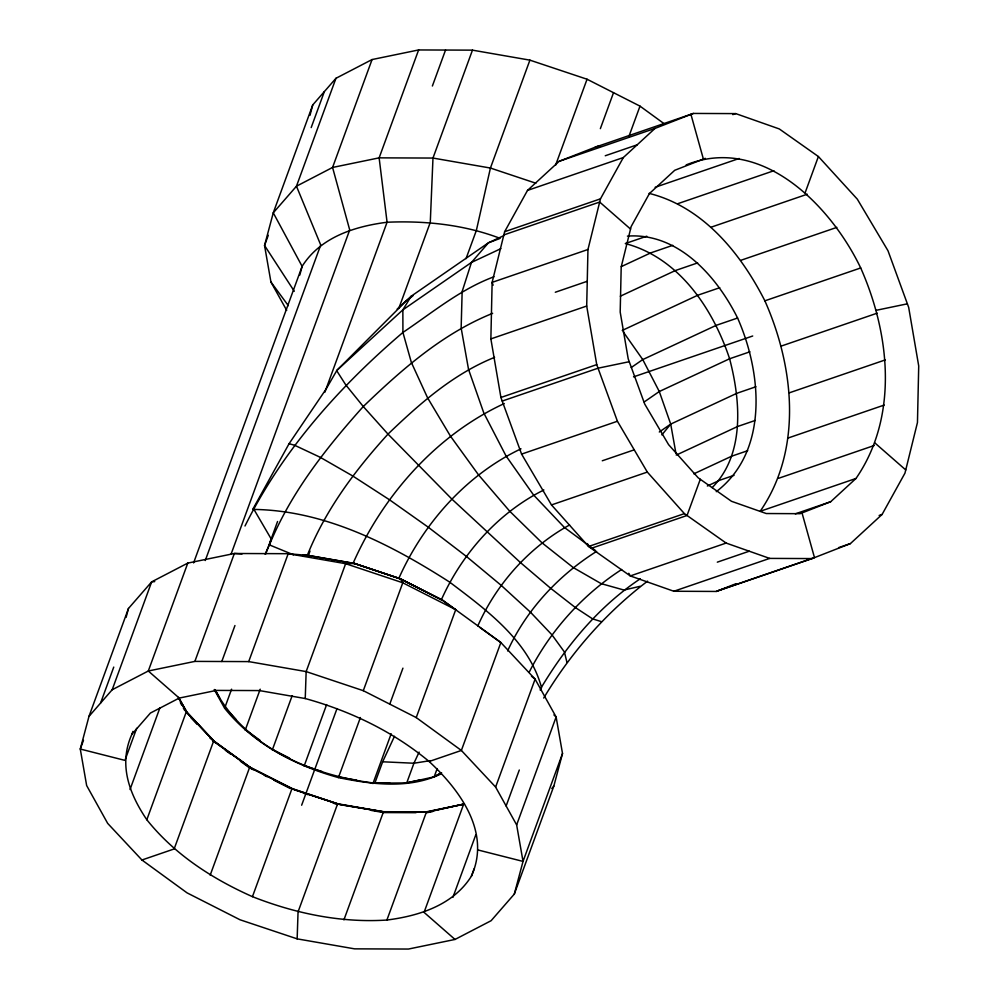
<?xml version="1.0" encoding="UTF-8"?>
<svg xmlns="http://www.w3.org/2000/svg" width="999" height="999" viewBox="0 0 999 999"><rect width="100%" height="100%" fill="white"/><g stroke="black" fill="none" stroke-linecap="round" stroke-linejoin="round"><path stroke-width="1.5" d="M595.104 147.24L693.356 113.436L735.751 113.611L779.295 128.946L818.393 156.531L857.317 199.163L887.999 250.761L908.678 307.392L918.718 365.971L917.457 422.515L904.957 473.151L882.092 514.448L850.411 543.593L812.062 558.578L716.233 591.445L673.85 591.258L630.294 575.936L588.561 546.49L551.485 504.932L521.59 454.108L500.911 397.477L490.871 338.898L492.132 282.367L504.632 231.718L527.497 190.422L559.178 161.289L597.527 146.291L600.549 146.304M812.062 558.578L769.68 558.404L726.136 543.069L684.402 513.623L647.315 472.077L617.419 421.253L596.74 364.623L586.7 306.044L587.961 249.5L600.461 198.851L623.326 157.555L655.007 128.421L693.356 113.436M716.271 491.683C769.143 451.298 761.738 372.477 737.587 318.019C716.857 276.373 678.121 232.442 627.422 236.114M686.163 164.91C761.413 134.553 830.806 205.557 860.701 267.957C889.909 333.728 898.788 416.433 855.993 478.459L760.164 511.313C802.959 449.3 794.08 366.596 764.872 300.824C740.671 253.222 703.071 206.893 649.125 193.381M302.672 555.456L308.391 555.481L354.358 563.498L400.399 578.921L443.231 600.711L500.861 642.544L535.102 679.158L556.131 716.995L562.512 753.508L553.808 786.176L514.31 894.08L491.121 920.703L455.007 939.447L408.441 949.05L354.595 948.85L297.153 938.86L298.052 911.9L337.55 804.008L383.404 811.975L426.386 812.137L464.46 803.995L426.186 811.875L386.213 812.212L337.55 803.758L294.717 789.909L249.875 767.12L215.659 742.794L186.651 711.788L178.434 697.652L186.301 711.825L213.636 741.046L249.663 767.282L291.933 788.76L337.55 804.008M132.954 731.38L131.893 734.29C118.219 764.497 129.308 793.868 146.816 819.729C174.5 854.42 212.25 878.783 252.447 896.665C295.192 913.461 340.834 923.039 386.9 920.042C419.155 915.908 453.184 905.144 471.416 876.16C491.121 832.354 460.114 790.334 429.145 761.5C393.069 731.505 350.337 710.988 305.244 698.538L306.156 671.59L345.642 563.686L354.745 563.498L400.262 578.696L442.42 600.124L455.719 609.677L416.233 717.582L461.376 750.449L495.616 787.062L516.645 824.899L523.026 861.4L514.31 894.08M541.021 690.309L541.47 687.237C566.758 645.129 599.138 606.218 640.259 578.808M308.991 555.544L288.187 553.696L234.353 553.496L187.787 563.099L151.673 581.843L128.471 608.466L88.986 716.37L80.282 749.038L86.651 785.551L107.68 823.388L141.933 860.002L187.063 892.869L240.01 919.767L297.153 938.86M126.099 617.382L128.471 608.466M309.977 115.322L312.749 104.92L335.951 78.297L372.065 59.553L418.618 49.95L472.465 50.15L529.907 60.14L587.05 79.233L639.997 106.131L665.072 124.388M299.787 275.087L302.123 266.346C320.454 237.213 354.645 226.386 387.075 222.24C425.299 220.592 464.11 224.663 500.037 238.324M312.749 104.92L273.264 212.824L264.548 245.492L270.929 282.005L286.701 310.377M83.479 740.296L80.282 749.038L124.937 760.376L136.676 728.296M268.281 235.289L264.548 245.492L294.28 291.258M100.587 703.059L113.749 667.095M311.188 127.585L324.35 91.608M88.986 716.37L112.188 689.747L151.673 581.843L154.72 581.605M335.951 78.297L296.466 186.201L273.264 212.824L302.123 266.346L193.594 562.912M187.787 563.099L148.302 671.003L112.188 689.747M372.065 59.553L332.567 167.457L349.712 229.945L231.031 554.27M205.257 560.539L320.729 244.992L296.466 186.201L332.567 167.457L379.133 157.854L432.979 158.054L490.422 168.044L535.851 183.217M130.032 789.51L159.902 707.854M305.244 698.538L259.39 690.571L216.408 690.409L179.233 698.076L148.302 671.003L194.867 661.4L234.353 553.496L242.058 553.958M418.618 49.95L379.133 157.854L387.075 222.24L324.875 392.22M146.816 819.729L186.301 711.825M221.79 661.5L234.952 625.536M432.38 86.014L445.542 50.05M277.56 521.49L265.684 554.033M441.383 773.726C409.565 789.322 372.003 784.477 338.436 777.597C295.117 765.546 253.172 743.805 224.625 708.229L231.593 689.185M194.867 661.4L248.701 661.6L288.187 553.696L345.642 563.686L402.784 582.779L455.719 609.677M472.465 50.15L432.979 158.054L430.282 222.402L398.851 308.266L336.913 370.342L325.936 389.31L289.073 443.718L252.922 509.053L253.946 509.428C325.1 510.464 390.934 544.48 449.575 582.055C486.488 610.027 528.446 640.409 541.47 687.237L540.159 690.059M309.99 551.098L308.391 555.481L302.447 555.469M245.205 730.219L260.215 689.198M210.177 875.186L249.663 767.282M272.315 749.962L292.145 695.754M529.907 60.14L490.422 168.044L476.373 230.419L466.034 258.654M252.447 896.665L291.933 788.76M304.108 766.121L326.636 704.582M301.648 805.219L337 708.616M416.233 717.582L363.299 690.684L402.784 582.779L400.262 578.696M555.569 165.26L587.05 79.233M338.436 777.597L360.414 717.519M389.772 704.133L402.934 668.156M600.362 128.646L613.523 92.682M372.939 783.591L391.171 733.778M214.947 689.635C245.23 747.652 312.687 775.686 374.825 783.179L382.654 761.787L394.468 736.325M628.796 136.751L639.997 106.131M343.918 919.879L383.404 811.975M374.825 783.179L406.73 782.929L413.936 763.236L419.105 752.097M406.73 782.929L434.165 776.847L437.187 768.606M386.9 920.042L426.386 812.137M463.548 804.47L424.063 912.374L455.007 939.447M452.897 897.402L475.836 834.702M495.616 787.062L535.102 679.158L531.48 676.248M471.416 876.16L474.088 868.868M506.131 805.981L519.293 770.017M516.645 824.899L556.131 716.995L553.921 714.934M562.512 753.508L523.026 861.4L478.371 850.074M700.287 479.283L687.037 515.484L591.196 548.339M805.144 192.732L818.393 156.531M244.992 526.011C282.205 450.686 339.31 386.675 402.922 332.442C432.517 312.55 460.202 289.323 493.981 276.76M265.097 554.208L269.418 544.905C290.759 492.832 326.024 448.139 363.274 406.531C401.635 369.642 442.669 333.429 492.644 313.336M307.267 555.469C325.499 509.877 355.169 470.192 387.999 434.103C419.605 403.708 453.421 373.876 494.605 357.342M353.084 563.286C383.067 495.329 436.338 434.977 504.283 403.546M398.801 578.421C423.251 523.501 466.321 474.787 520.991 448.826M441.346 599.775C462.062 553.521 498.239 512.637 543.868 489.972M477.822 625.898C496.503 583.791 529.195 547.24 569.555 524.975M507.617 650.936C526.298 609.815 558.553 575.349 596.628 551.373M529.083 672.402C550.099 630.856 582.542 594.78 621.665 569.492M543.718 698.039C570.654 653.084 605.806 612.787 647.589 581.131M661.875 434.89L670.716 424.1L736.912 393.269L755.918 386.75M131.893 734.29L150.412 713.049L179.233 698.076M551.785 788.486L553.808 786.176M398.851 308.266L405.169 301.735L411.875 296.653M712.187 487.587C745.079 454.345 740.584 400.537 729.607 358.766C712.986 308.641 679.033 257.754 625.324 243.544L646.753 236.201M705.331 158.329L674.725 170.292L649.425 193.556L631.168 226.523L621.203 266.945L620.192 312.088L628.209 358.853L644.717 404.058L668.581 444.63L698.176 477.797L731.493 501.298L766.258 513.536L800.087 513.686L830.706 501.71L855.993 478.459M397.165 309.078L411.163 296.228L488.461 242.794L503.833 235.627M631.231 367.545L642.757 359.578L716.258 325.324L737.587 318.019M644.218 401.948L659.29 391.521L729.607 358.766L749.924 351.798M659.29 432.005L670.716 424.1L659.29 391.521L642.757 359.578L623.126 331.693M434.165 776.847L441.583 772.801M433.304 777.035L441.371 772.851M500.849 248.664L471.453 262.437L402.859 309.865L336.638 370.592L345.754 384.865L363.274 406.531L387.999 434.103L451.948 499.163L520.479 562.612L550.636 588.274L575.224 607.454L592.582 618.856L601.51 621.678M621.266 266.621L650.711 252.897L672.739 245.342M620.317 296.204L675.411 270.529L697.627 262.912M622.24 330.432L697.777 295.229L719.755 287.7M676.248 455.094L737.674 426.473L755.157 420.479M693.806 473.838L731.83 456.131L747.702 450.686M707.342 486.014L719.804 480.207L734.065 475.324M716.233 591.445L735.901 583.753M499.525 238.624L488.461 242.794L471.453 262.437L462.15 291.508L461.151 328.009L468.556 369.48L483.841 413.074L505.969 455.831L533.429 494.83L564.348 527.422L595.392 550.449M559.178 161.289L655.007 128.421M605.257 155.757L637.2 144.805M732.791 114.623L735.751 113.611M527.497 190.422L623.326 157.555M504.632 231.718L600.461 198.851M503.833 234.915L599.675 202.048L630.544 229.071M655.132 187.288L739.173 158.479M678.096 203.584L773.925 170.717M587.961 249.5L492.132 282.367L493.119 285.214M711.413 227.085L807.242 194.218M555.307 292.245L587.25 281.281M490.871 338.898L586.7 306.044M741.008 260.252L836.837 227.385M764.872 300.824L860.701 267.957M500.911 397.477L596.74 364.623M502.222 401.061L598.051 368.194L629.245 361.7M633.541 376.873L752.709 336.001M781.38 346.029L877.209 313.162M521.59 454.108L617.419 421.253M789.397 392.794L885.239 359.927M602.285 460.776L634.228 449.825M551.485 504.932L647.315 472.077M788.386 437.924L884.227 405.057M778.421 478.359L874.25 445.492M684.402 513.623L588.561 546.49L587.462 543.618M795.316 513.848L830.706 501.71M726.136 543.069L630.294 575.936L628.808 573.301M717.307 562.162L749.262 551.211M209.815 737.886L213.636 741.046L174.151 848.95L141.933 860.002M879.145 515.459L882.092 514.448M673.85 591.258L769.68 558.404M838.611 547.639L850.411 543.593M718.656 590.496L814.485 557.629L802.022 512.924M429.145 761.5L461.376 750.449L500.861 642.544L479.77 627.322M215.659 742.794L212.974 741.27M412.999 295.804L411.163 296.228L402.859 309.865L402.922 332.442L411.351 362.437L427.572 397.814L450.462 436.151L478.484 474.825L509.715 511.226L542.032 542.844L573.226 567.557L601.186 583.653L623.988 590.047L640.097 586.301M463.274 804.22L430.344 811.563M876.173 310.314L907.367 303.821M405.719 782.941L419.592 780.082M426.823 812.724L432.804 811.5M430.294 760.639L413.936 763.236L382.654 761.787M428.908 811.887L383.304 811.712L340.434 804.719L292.045 788.548L252.16 768.78L213.936 740.946L187.712 713.698L178.646 697.377M373.738 783.004L389.785 783.066M416.021 812.686L383.628 812.574L371.328 810.426M252.735 509.353L253.684 509.403M354.745 563.498L308.391 555.481L311.164 556.668M248.701 661.6L306.156 671.59L363.299 690.684M339.535 777.234L356.655 780.207M289.073 443.718L294.53 445.217L320.192 457.28L352.535 475.861L389.373 499.7L428.184 527.16L466.308 556.368L501.173 585.352L530.394 612.125L551.972 634.852L564.435 651.997L566.945 662.387M354.483 563.498L400.337 578.821L442.807 600.399M305.444 766.008L322.465 771.703M303.509 793.181L307.942 794.667M333.092 803.071L337.525 804.557M293.594 554.845L269.418 544.905L271.179 538.923L253.946 509.428M273.776 750.112L289.56 758.129M250.562 768.343L253.309 769.742M264.273 775.311L267.008 776.698M273.863 780.182L290.309 788.536M246.716 730.619L260.152 740.409M225.299 750.237L230.332 753.908M240.384 761.238L249.201 767.644M874.874 442.932L905.756 469.955M226.074 708.853L236.276 719.755M190.784 717.544L197.128 724.325M270.929 282.005L288.336 305.669M215.372 690.059L219.543 697.577M214.223 689.51L224.625 708.229M180.369 702.659L181.83 705.294M183.304 707.941L184.765 710.576M690.933 114.385L703.396 159.091M670.716 424.1L675.973 453.608"/></g></svg>
